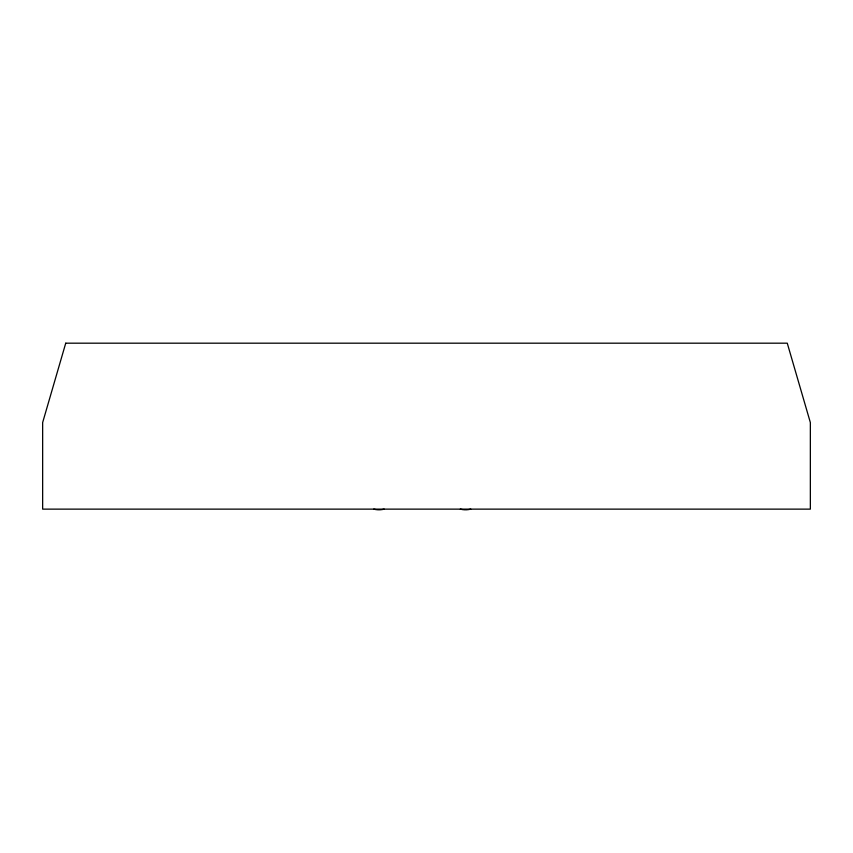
<?xml version="1.0" encoding="UTF-8"?>
<svg xmlns="http://www.w3.org/2000/svg" width="853" height="853" viewBox="0 0 853 853"><rect width="100%" height="100%" fill="white"/><g stroke="black" fill="none" stroke-linecap="round" stroke-linejoin="round"><path stroke-width="1.28" d="M470.781 509.134A20.205 20.205 0 0 1 460.321 509.134M384.202 509.134A20.205 20.205 0 0 1 373.742 509.134M65.734 343.183L42.65 422.544L42.65 509.134L810.35 509.134L810.35 422.544L787.266 343.183L65.734 343.183"/></g></svg>
